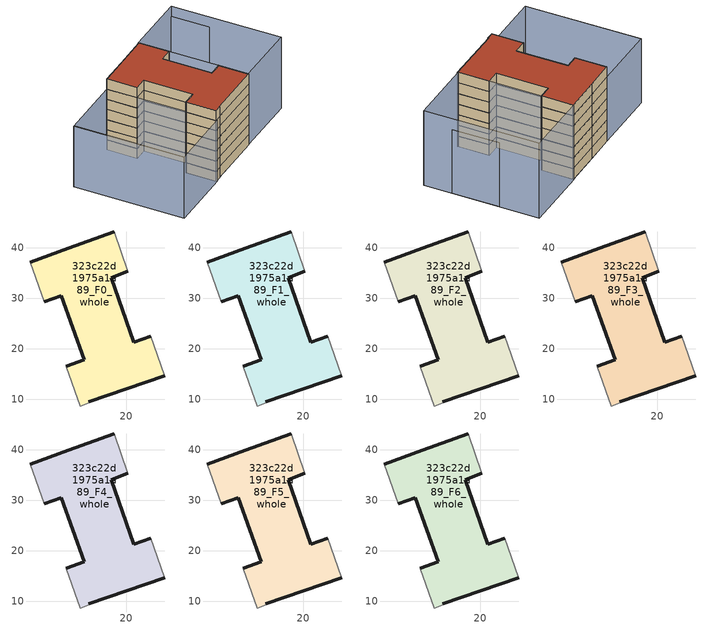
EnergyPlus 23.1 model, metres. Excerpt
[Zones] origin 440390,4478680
323c22d1975a1a89_F0_whole
 floor ground (EU_floor_Construction): 27.66,14.67 27.6,14.83 24.91,22.48 21.51,21.35 17.07,34.11 20.38,35.31 17.64,43.13 8.56,39.87 1.05,37.18 3.78,29.29 7.17,30.5 11.7,17.83 8.16,16.61 8.21,16.46 10.9,8.69 12.71,9.34 12.6,9.49 z0
 wall outside (EU_wall_Construction): 20.38,35.31 17.07,34.11 21.51,21.35 24.91,22.48 / 27.66,14.67 12.6,9.49 / 8.16,16.61 11.7,17.83 7.17,30.5 3.78,29.29 / 1.05,37.18 8.56,39.87 17.64,43.13 z0:3
 wall adiabatic (EU_wall_Construction): 17.64,43.13 20.38,35.31 / 24.91,22.48 27.6,14.83 27.66,14.67 / 12.6,9.49 12.71,9.34 10.9,8.69 8.21,16.46 8.16,16.61 / 3.78,29.29 1.05,37.18 z0:3
323c22d1975a1a89_F1_whole
 floor to 323c22d1975a1a89_F0_whole (EU_floor_Construction): 27.66,14.67 27.6,14.83 24.91,22.48 21.51,21.35 17.06,34.11 20.38,35.31 17.64,43.13 8.56,39.87 1.05,37.18 3.78,29.29 7.17,30.5 11.69,17.83 8.16,16.61 8.21,16.46 10.9,8.69 12.7,9.34 12.6,9.49 z3
 wall outside (EU_wall_Construction): 20.38,35.31 17.07,34.11 21.51,21.35 24.91,22.48 / 27.66,14.67 12.6,9.49 / 8.16,16.61 11.7,17.83 7.17,30.5 3.78,29.29 / 1.05,37.18 8.56,39.87 17.64,43.13 z3:6
 wall adiabatic (EU_wall_Construction): 17.64,43.13 20.38,35.31 / 24.91,22.48 27.6,14.83 27.66,14.67 / 12.6,9.49 12.71,9.34 10.9,8.69 8.21,16.46 8.16,16.61 / 3.78,29.29 1.05,37.18 z3:6
323c22d1975a1a89_F2_whole
 floor to 323c22d1975a1a89_F1_whole (EU_floor_Construction): 27.66,14.67 27.6,14.83 24.91,22.48 21.51,21.35 17.06,34.11 20.38,35.31 17.64,43.13 8.56,39.87 1.05,37.18 3.78,29.29 7.17,30.5 11.69,17.83 8.16,16.61 8.21,16.46 10.9,8.69 12.7,9.34 12.6,9.49 z6
 wall outside (EU_wall_Construction): 20.38,35.31 17.07,34.11 21.51,21.35 24.91,22.48 / 27.66,14.67 12.6,9.49 / 8.16,16.61 11.7,17.83 7.17,30.5 3.78,29.29 / 1.05,37.18 8.56,39.87 17.64,43.13 z6:9
 wall adiabatic (EU_wall_Construction): 17.64,43.13 20.38,35.31 / 24.91,22.48 27.6,14.83 27.66,14.67 / 12.6,9.49 12.71,9.34 10.9,8.69 8.21,16.46 8.16,16.61 / 3.78,29.29 1.05,37.18 z6:9
323c22d1975a1a89_F3_whole
 floor to 323c22d1975a1a89_F2_whole (EU_floor_Construction): 27.66,14.67 27.6,14.83 24.91,22.48 21.51,21.35 17.06,34.11 20.38,35.31 17.64,43.13 8.56,39.87 1.05,37.18 3.78,29.29 7.17,30.5 11.69,17.83 8.16,16.61 8.21,16.46 10.9,8.69 12.7,9.34 12.6,9.49 z9
 wall outside (EU_wall_Construction): 20.38,35.31 17.07,34.11 21.51,21.35 24.91,22.48 / 27.66,14.67 12.6,9.49 / 8.16,16.61 11.7,17.83 7.17,30.5 3.78,29.29 / 1.05,37.18 8.56,39.87 17.64,43.13 z9:12
 wall adiabatic (EU_wall_Construction): 17.64,43.13 20.38,35.31 / 24.91,22.48 27.6,14.83 27.66,14.67 / 12.6,9.49 12.71,9.34 10.9,8.69 8.21,16.46 8.16,16.61 / 3.78,29.29 1.05,37.18 z9:12
323c22d1975a1a89_F4_whole
 floor to 323c22d1975a1a89_F3_whole (EU_floor_Construction): 27.66,14.67 27.6,14.83 24.91,22.48 21.51,21.35 17.06,34.11 20.38,35.31 17.64,43.13 8.56,39.87 1.05,37.18 3.78,29.29 7.17,30.5 11.69,17.83 8.16,16.61 8.21,16.46 10.9,8.69 12.7,9.34 12.6,9.49 z12
 wall outside (EU_wall_Construction): 20.38,35.31 17.07,34.11 21.51,21.35 24.91,22.48 / 27.66,14.67 12.6,9.49 / 8.16,16.61 11.7,17.83 7.17,30.5 3.78,29.29 / 1.05,37.18 8.56,39.87 17.64,43.13 z12:15
 wall adiabatic (EU_wall_Construction): 17.64,43.13 20.38,35.31 / 24.91,22.48 27.6,14.83 27.66,14.67 / 12.6,9.49 12.71,9.34 10.9,8.69 8.21,16.46 8.16,16.61 / 3.78,29.29 1.05,37.18 z12:15
323c22d1975a1a89_F5_whole
 floor to 323c22d1975a1a89_F4_whole (EU_floor_Construction): 27.66,14.67 27.6,14.83 24.91,22.48 21.51,21.35 17.06,34.11 20.38,35.31 17.64,43.13 8.56,39.87 1.05,37.18 3.78,29.29 7.17,30.5 11.69,17.83 8.16,16.61 8.21,16.46 10.9,8.69 12.7,9.34 12.6,9.49 z15
 wall outside (EU_wall_Construction): 20.38,35.31 17.07,34.11 21.51,21.35 24.91,22.48 / 27.66,14.67 12.6,9.49 / 8.16,16.61 11.7,17.83 7.17,30.5 3.78,29.29 / 1.05,37.18 8.56,39.87 17.64,43.13 z15:18
 wall adiabatic (EU_wall_Construction): 17.64,43.13 20.38,35.31 / 24.91,22.48 27.6,14.83 27.66,14.67 / 12.6,9.49 12.71,9.34 10.9,8.69 8.21,16.46 8.16,16.61 / 3.78,29.29 1.05,37.18 z15:18
323c22d1975a1a89_F6_whole
 floor to 323c22d1975a1a89_F5_whole (EU_floor_Construction): 27.66,14.67 27.6,14.83 24.91,22.48 21.51,21.35 17.06,34.11 20.38,35.31 17.64,43.13 8.56,39.87 1.05,37.18 3.78,29.29 7.17,30.5 11.69,17.83 8.16,16.61 8.21,16.46 10.9,8.69 12.7,9.34 12.6,9.49 z18
 wall outside (EU_wall_Construction): 20.38,35.31 17.07,34.11 21.51,21.35 24.91,22.48 / 27.66,14.67 12.6,9.49 / 8.16,16.61 11.7,17.83 7.17,30.5 3.78,29.29 / 1.05,37.18 8.56,39.87 17.64,43.13 z18:21
 wall adiabatic (EU_wall_Construction): 17.64,43.13 20.38,35.31 / 24.91,22.48 27.6,14.83 27.66,14.67 / 12.6,9.49 12.71,9.34 10.9,8.69 8.21,16.46 8.16,16.61 / 3.78,29.29 1.05,37.18 z18:21
 roof outside (EU_roof_Construction): 17.64,43.13 20.38,35.31 17.07,34.11 21.51,21.35 24.91,22.48 27.6,14.83 27.66,14.67 12.6,9.49 12.71,9.34 10.9,8.69 8.21,16.46 8.16,16.61 11.7,17.83 7.17,30.5 3.78,29.29 1.05,37.18 8.56,39.87 z21
shading: -15.66,31.15 -5.65,2.75 / 41.96,27.76 34.26,49.11 / -5.68,2.74 -15.82,31.16 / -15.82,31.16 1.05,37.18 / 1.05,37.18 11.18,8.75 / 11.18,8.75 -5.68,2.74 z0:18; 34.33,49.13 44.34,20.73 / 44.34,20.73 27.6,14.83 / 27.6,14.83 17.59,43.23 / 17.59,43.23 34.33,49.13 z0:21
[Building]
EU S2 Campaign: North Axis=0; Terrain=City; Solar Distribution=FullExterior
[Site:Location]
Madrid: Latitude=40.5; Longitude=-3.5; Time Zone=1; Elevation=609
[SizingPeriod:WeatherFileDays]
AnnualSizingPeriod: Begin Month=1; Begin Day of Month=1; End Month=12; End Day of Month=31; Day of Week for Start Day=Monday; Use Weather File Daylight Saving Period=No; Use Weather File Rain and Snow Indicators=No
[MATERIAL]
EU_InternalMass_Material: Roughness=MediumRough; Thickness=0.1; Conductivity=1; Density=1800; Specific Heat=900; Thermal Absorptance=0.9; Solar Absorptance=0.7; Visible Absorptance=0.7
[MATERIAL:NOMASS] Roughness=MediumRough; Thermal Absorptance=0.9; Solar Absorptance=0.7; Visible Absorptance=0.7
Name | Thermal Resistance
EU_wall_NoMass | 0.459673
EU_roof_NoMass | 0.495815
EU_floor_NoMass | 0.788942
[CONSTRUCTION]
EU_wall_Construction: EU_wall_NoMass
EU_roof_Construction: EU_roof_NoMass
EU_floor_Construction: EU_floor_NoMass
EU_InternalMass_Construction: EU_InternalMass_Material
[ZONE] Type=1; Multiplier=1; Ceiling Height=autocalculate; Volume=1304.77; Floor Area=autocalculate; Part of Total Floor Area=Yes
323c22d1975a1a89_F0_whole; 323c22d1975a1a89_F1_whole; 323c22d1975a1a89_F2_whole; 323c22d1975a1a89_F3_whole; 323c22d1975a1a89_F4_whole; 323c22d1975a1a89_F5_whole; 323c22d1975a1a89_F6_whole
[INTERNALMASS] Construction=EU_InternalMass_Construction; Surface Area=434.91
Name | Zone or ZoneList
323c22d1975a1a89_F0_whole_EU_InternalMass | 323c22d1975a1a89_F0_whole
323c22d1975a1a89_F1_whole_EU_InternalMass | 323c22d1975a1a89_F1_whole
323c22d1975a1a89_F2_whole_EU_InternalMass | 323c22d1975a1a89_F2_whole
323c22d1975a1a89_F3_whole_EU_InternalMass | 323c22d1975a1a89_F3_whole
323c22d1975a1a89_F4_whole_EU_InternalMass | 323c22d1975a1a89_F4_whole
323c22d1975a1a89_F5_whole_EU_InternalMass | 323c22d1975a1a89_F5_whole
323c22d1975a1a89_F6_whole_EU_InternalMass | 323c22d1975a1a89_F6_whole
[OTHEREQUIPMENT] Fuel Type=Electricity; Design Level Calculation Method=Watts/Area; Power per Zone Floor Area=1; Fraction Latent=0; Fraction Radiant=0; Fraction Lost=0; Carbon Dioxide Generation Rate=0; EndUse Subcategory=EU_Step8_InternalGains
Name | Zone or ZoneList or Space or SpaceList | Schedule
EU_Step8_InternalGain_323c22d1975a1a89_F0_whole_f000 | 323c22d1975a1a89_F0_whole | EU_Step8_GainSchedule_323c22d1975a1a89_F0_whole_f000
EU_Step8_InternalGain_323c22d1975a1a89_F1_whole_f000 | 323c22d1975a1a89_F1_whole | EU_Step8_GainSchedule_323c22d1975a1a89_F1_whole_f000
EU_Step8_InternalGain_323c22d1975a1a89_F2_whole_f000 | 323c22d1975a1a89_F2_whole | EU_Step8_GainSchedule_323c22d1975a1a89_F2_whole_f000
EU_Step8_InternalGain_323c22d1975a1a89_F3_whole_f000 | 323c22d1975a1a89_F3_whole | EU_Step8_GainSchedule_323c22d1975a1a89_F3_whole_f000
EU_Step8_InternalGain_323c22d1975a1a89_F4_whole_f000 | 323c22d1975a1a89_F4_whole | EU_Step8_GainSchedule_323c22d1975a1a89_F4_whole_f000
EU_Step8_InternalGain_323c22d1975a1a89_F5_whole_f000 | 323c22d1975a1a89_F5_whole | EU_Step8_GainSchedule_323c22d1975a1a89_F5_whole_f000
EU_Step8_InternalGain_323c22d1975a1a89_F6_whole_f000 | 323c22d1975a1a89_F6_whole | EU_Step8_GainSchedule_323c22d1975a1a89_F6_whole_f000
[ZONEVENTILATION:DESIGNFLOWRATE] Schedule=EU_AlwaysOn; Design Flow Rate Calculation Method=AirChanges/Hour; Air Changes per Hour=0.719161; Ventilation Type=Natural; Fan Pressure Rise=0; Fan Total Efficiency=1; Constant Term Coefficient=1; Temperature Term Coefficient=0; Velocity Term Coefficient=0; Velocity Squared Term Coefficient=0; Minimum Indoor Temperature=-100; Maximum Indoor Temperature=100; Delta Temperature=-100; Minimum Outdoor Temperature=-100; Maximum Outdoor Temperature=100; Maximum Wind Speed=40
Name | Zone or ZoneList or Space or SpaceList
EU_ConstantAir_323c22d1975a1a89_F0_whole | 323c22d1975a1a89_F0_whole
EU_ConstantAir_323c22d1975a1a89_F1_whole | 323c22d1975a1a89_F1_whole
EU_ConstantAir_323c22d1975a1a89_F2_whole | 323c22d1975a1a89_F2_whole
EU_ConstantAir_323c22d1975a1a89_F3_whole | 323c22d1975a1a89_F3_whole
EU_ConstantAir_323c22d1975a1a89_F4_whole | 323c22d1975a1a89_F4_whole
EU_ConstantAir_323c22d1975a1a89_F5_whole | 323c22d1975a1a89_F5_whole
EU_ConstantAir_323c22d1975a1a89_F6_whole | 323c22d1975a1a89_F6_whole
[HVACTEMPLATE:THERMOSTAT] Constant Heating Setpoint=20; Constant Cooling Setpoint=50
EU_HeatOnly_323c22d1975a1a89_F0_whole; EU_HeatOnly_323c22d1975a1a89_F1_whole; EU_HeatOnly_323c22d1975a1a89_F2_whole; EU_HeatOnly_323c22d1975a1a89_F3_whole; EU_HeatOnly_323c22d1975a1a89_F4_whole; EU_HeatOnly_323c22d1975a1a89_F5_whole; EU_HeatOnly_323c22d1975a1a89_F6_whole
[HVACTEMPLATE:ZONE:IDEALLOADSAIRSYSTEM] System Availability Schedule=EU_AlwaysOn; Maximum Heating Supply Air Temperature=50; Minimum Cooling Supply Air Temperature=13; Maximum Heating Supply Air Humidity Ratio=0.0156; Minimum Cooling Supply Air Humidity Ratio=0.0077; Heating Limit=NoLimit; Cooling Limit=NoLimit; Heating Availability Schedule=EU_AlwaysOn; Cooling Availability Schedule=EU_CoolingOff; Dehumidification Control Type=ConstantSensibleHeatRatio; Cooling Sensible Heat Ratio=0.7; Dehumidification Setpoint=60; Humidification Control Type=None; Humidification Setpoint=30; Outdoor Air Method=None; Outdoor Air Flow Rate per Person=0.00944; Outdoor Air Flow Rate per Zone Floor Area=0; Outdoor Air Flow Rate per Zone=0; Demand Controlled Ventilation Type=None; Outdoor Air Economizer Type=NoEconomizer; Heat Recovery Type=None; Sensible Heat Recovery Effectiveness=0.7; Latent Heat Recovery Effectiveness=0.65
Name | Template Thermostat
323c22d1975a1a89_F0_whole | EU_HeatOnly_323c22d1975a1a89_F0_whole
323c22d1975a1a89_F1_whole | EU_HeatOnly_323c22d1975a1a89_F1_whole
323c22d1975a1a89_F2_whole | EU_HeatOnly_323c22d1975a1a89_F2_whole
323c22d1975a1a89_F3_whole | EU_HeatOnly_323c22d1975a1a89_F3_whole
323c22d1975a1a89_F4_whole | EU_HeatOnly_323c22d1975a1a89_F4_whole
323c22d1975a1a89_F5_whole | EU_HeatOnly_323c22d1975a1a89_F5_whole
323c22d1975a1a89_F6_whole | EU_HeatOnly_323c22d1975a1a89_F6_whole
[SIZING:ZONE] Zone Cooling Design Supply Air Temperature Input Method=SupplyAirTemperature; Zone Cooling Design Supply Air Temperature=13; Zone Heating Design Supply Air Temperature Input Method=SupplyAirTemperature; Zone Heating Design Supply Air Temperature=50; Zone Cooling Design Supply Air Humidity Ratio=0.008; Zone Heating Design Supply Air Humidity Ratio=0.008; Cooling Design Air Flow Method=DesignDay; Cooling Design Air Flow Rate=0; Cooling Minimum Air Flow per Zone Floor Area=0.000762; Cooling Minimum Air Flow=0; Cooling Minimum Air Flow Fraction=0.2; Heating Design Air Flow Method=DesignDay; Heating Design Air Flow Rate=0; Heating Maximum Air Flow per Zone Floor Area=0.002032; Heating Maximum Air Flow=0.141576; Heating Maximum Air Flow Fraction=0.3; Account for Dedicated Outdoor Air System=No; Dedicated Outdoor Air System Control Strategy=NeutralSupplyAir; Dedicated Outdoor Air Low Setpoint Temperature for Design=autosize; Dedicated Outdoor Air High Setpoint Temperature for Design=autosize; Zone Load Sizing Method=Sensible Load Only No Latent Load; Zone Latent Cooling Design Supply Air Humidity Ratio Input Method=HumidityRatioDifference; Zone Cooling Design Supply Air Humidity Ratio Difference=0.005; Zone Latent Heating Design Supply Air Humidity Ratio Input Method=HumidityRatioDifference; Zone Humidification Design Supply Air Humidity Ratio Difference=0.005
323c22d1975a1a89_F0_whole; 323c22d1975a1a89_F1_whole; 323c22d1975a1a89_F2_whole; 323c22d1975a1a89_F3_whole; 323c22d1975a1a89_F4_whole; 323c22d1975a1a89_F5_whole; 323c22d1975a1a89_F6_whole
[SCHEDULE:CONSTANT]
Name | Hourly Value
EU_AlwaysOn | 1
EU_CoolingOff | 0
[SCHEDULE:FILE] Column Number=1; Rows to Skip at Top=0; Number of Hours of Data=8760; Column Separator=Comma; Interpolate to Timestep=No; Minutes per Item=60; Adjust Schedule for Daylight Savings=Yes
Name | File
EU_Step8_GainSchedule_323c22d1975a1a89_F0_whole_f000 | ../../schedules/323c22d1975a1a89/323c22d1975a1a89_F0_whole_f000_gain.csv
EU_Step8_GainSchedule_323c22d1975a1a89_F1_whole_f000 | ../../schedules/323c22d1975a1a89/323c22d1975a1a89_F1_whole_f000_gain.csv
EU_Step8_GainSchedule_323c22d1975a1a89_F2_whole_f000 | ../../schedules/323c22d1975a1a89/323c22d1975a1a89_F2_whole_f000_gain.csv
EU_Step8_GainSchedule_323c22d1975a1a89_F3_whole_f000 | ../../schedules/323c22d1975a1a89/323c22d1975a1a89_F3_whole_f000_gain.csv
EU_Step8_GainSchedule_323c22d1975a1a89_F4_whole_f000 | ../../schedules/323c22d1975a1a89/323c22d1975a1a89_F4_whole_f000_gain.csv
EU_Step8_GainSchedule_323c22d1975a1a89_F5_whole_f000 | ../../schedules/323c22d1975a1a89/323c22d1975a1a89_F5_whole_f000_gain.csv
EU_Step8_GainSchedule_323c22d1975a1a89_F6_whole_f000 | ../../schedules/323c22d1975a1a89/323c22d1975a1a89_F6_whole_f000_gain.csv
